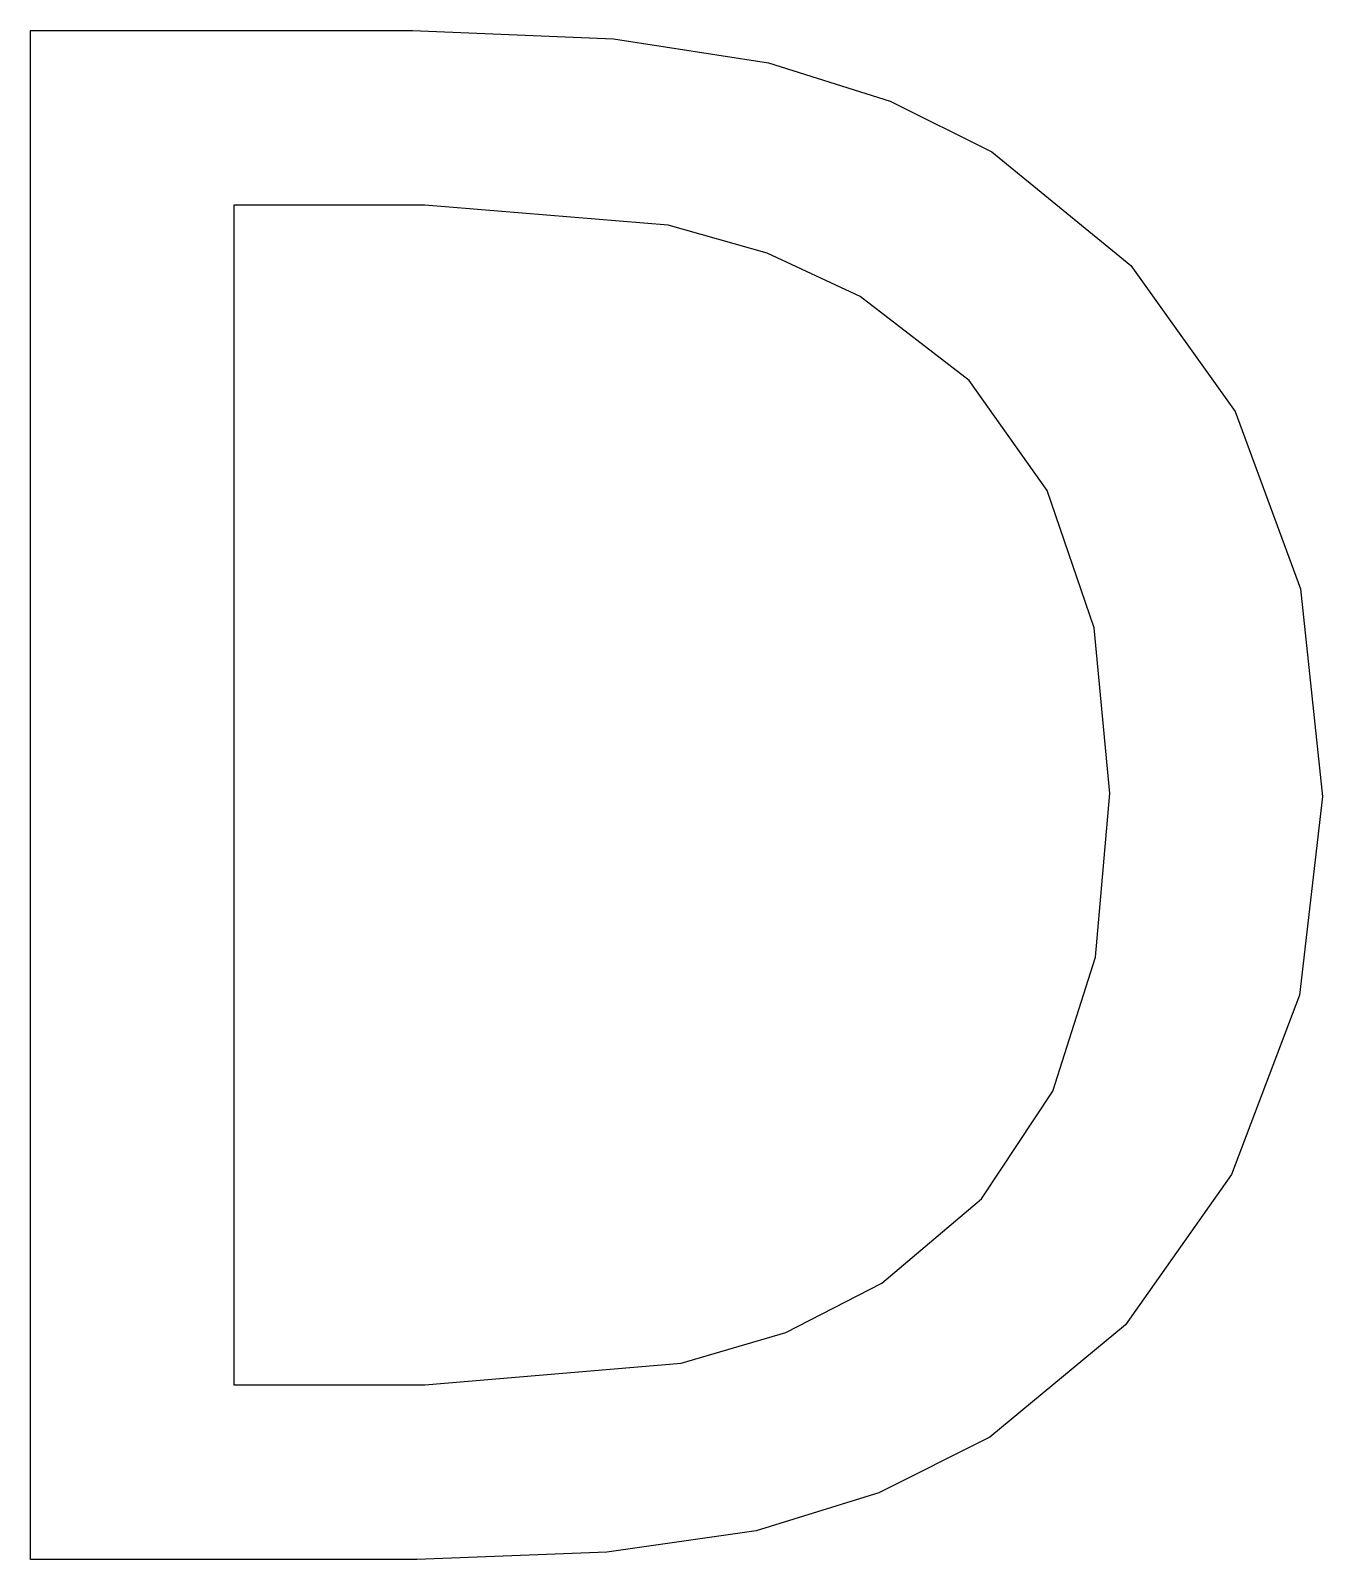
# Model space of a CAD drawing. Header units: metres. Extents: x -78 to 78, y 0 to 184.
import ezdxf

# ---------------------------------------------------------------- set-up
doc = ezdxf.new("R2010")
doc.units = ezdxf.units.M

msp = doc.modelspace()

# ---------------------------------------------------------------- linework, layer by layer
at = {"layer": 'COMPONENT0'}
for p, q in [((-77.59, 0), (-77.59, 183.68)), ((-77.59, 183.68), (-31.7, 183.68)), ((-31.7, 183.68), (-7.57, 182.71)), ((-7.57, 182.71), (11.04, 179.8)), ((11.04, 179.8), (25.67, 175.19)), ((25.67, 175.19), (37.87, 169.13)), ((37.87, 169.13), (54.56, 155.47)), ((-30.22, 162.71), (-53.17, 162.71)), ((-53.17, 162.71), (-53.17, 20.97)), ((-0.99, 160.31), (-30.22, 162.71)), ((10.89, 156.96), (-0.99, 160.31)), ((22.08, 151.73), (10.89, 156.96)), ((54.56, 155.47), (67.11, 137.92)), ((35.16, 141.65), (22.08, 151.73)), ((44.53, 128.42), (35.16, 141.65)), ((67.11, 137.92), (74.97, 116.61)), ((50.18, 111.92), (44.53, 128.42)), ((74.97, 116.61), (77.59, 91.66)), ((52.06, 92.03), (50.18, 111.92)), ((50.35, 72.35), (52.06, 92.03)), ((77.59, 91.66), (74.86, 67.79)), ((45.21, 56.25), (50.35, 72.35)), ((74.86, 67.79), (66.68, 46.26)), ((36.65, 43.33), (45.21, 56.25)), ((66.68, 46.26), (53.95, 28.19)), ((24.67, 33.18), (36.65, 43.33)), ((13.15, 27.26), (24.67, 33.18)), ((53.95, 28.19), (37.63, 14.68)), ((0.56, 23.56), (13.15, 27.26)), ((-30.22, 20.97), (0.56, 23.56)), ((-53.17, 20.97), (-30.22, 20.97)), ((37.63, 14.68), (24.32, 7.99)), ((24.32, 7.99), (9.56, 3.45)), ((9.56, 3.45), (-8.37, 0.86)), ((-31.21, 0), (-77.59, 0)), ((-8.37, 0.86), (-31.21, 0))]:
    msp.add_line(p, q, dxfattribs=at)

doc.saveas('drawing.dxf')
